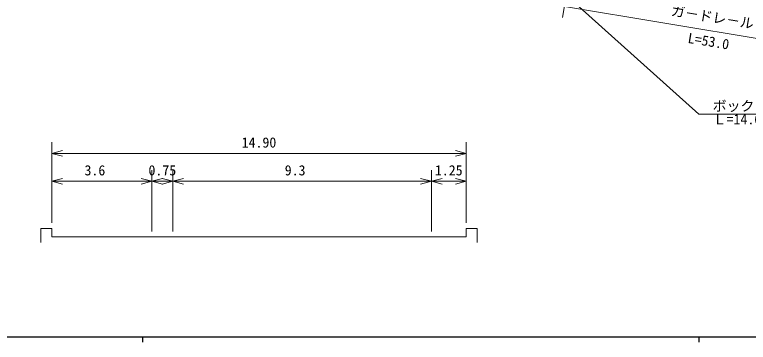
# Model space of a CAD drawing. Units: millimetres, scale not verified, with parts at other scales. Extents: x 40000 to 680000, y 20000 to 380000.
# Drawn here: x 144988 to 276912, y 204000 to 262856 of the extents above; entities that cross this region are included whole.
import ezdxf
from ezdxf.enums import TextEntityAlignment as Align

# ---------------------------------------------------------------- set-up
doc = ezdxf.new("R2010")
doc.units = ezdxf.units.MM
doc.header["$LTSCALE"] = 1000
doc.layers.add('M-STR-HTXT', color=7, linetype='Continuous', lineweight=13)
doc.layers.add('M-TTL-BAND', color=7, linetype='Continuous', lineweight=25)
doc.styles.add('@ＭＳ ゴシック', font='')
doc.styles.add('ＭＳ ゴシック', font='')
doc.styles.get('@ＭＳ ゴシック').set_extended_font_data('@MS Gothic')
doc.styles.get('ＭＳ ゴシック').set_extended_font_data('MS Gothic')

msp = doc.modelspace()

# ---------------------------------------------------------------- linework, layer by layer
at = {"layer": 'M-STR-HTXT'}
for p, q in [((248548, 292934), (243503, 262347)), ((268000, 245000), (218459, 289489)), ((243829, 264320), (296327, 255661)), ((268000, 245000), (304000, 245000)), ((151666, 225436), (151666, 239936)), ((226166, 225436), (226166, 239936)), ((153598, 238454), (151666, 237936)), ((151666, 237936), (226166, 237936)), ((151666, 237936), (153598, 237419)), ((226166, 237936), (224234, 238454)), ((224234, 237419), (226166, 237936)), ((169666, 223936), (169666, 234936)), ((173416, 223936), (173416, 234936)), ((219916, 223936), (219916, 234936)), ((219916, 223936), (219916, 234936)), ((153598, 233454), (151666, 232936)), ((151666, 232936), (169666, 232936)), ((151666, 232936), (153598, 232419)), ((169666, 232936), (167734, 233454)), ((167734, 232419), (169666, 232936)), ((171598, 233454), (169666, 232936)), ((169666, 232936), (173416, 232936)), ((169666, 232936), (171598, 232419)), ((173416, 232936), (171484, 233454)), ((171484, 232419), (173416, 232936)), ((175348, 233454), (173416, 232936)), ((173416, 232936), (219916, 232936)), ((173416, 232936), (175348, 232419)), ((219916, 232936), (217984, 233454)), ((217984, 232419), (219916, 232936)), ((221848, 233454), (219916, 232936)), ((219916, 232936), (226166, 232936)), ((219916, 232936), (221848, 232419)), ((226166, 232936), (224234, 233454)), ((224234, 232419), (226166, 232936)), ((149666, 224436), (151666, 224436)), ((149666, 224436), (149666, 221936)), ((151666, 222936), (151666, 224436)), ((226166, 222936), (226166, 224436)), ((226166, 224436), (228166, 224436)), ((228166, 224436), (228166, 221936)), ((151666, 222936), (169666, 222936)), ((169666, 222936), (173416, 222936)), ((173416, 222936), (219916, 222936)), ((219916, 222936), (226166, 222936))]:
    msp.add_line(p, q, dxfattribs=at)
at = {"layer": 'M-TTL-BAND'}
for p, q in [((40000, 205000), (579000, 205000)), ((168000, 205000), (168000, 204000)), ((268000, 205000), (268000, 204000))]:
    msp.add_line(p, q, dxfattribs=at)

# ---------------------------------------------------------------- texts
at = {"layer": 'M-STR-HTXT', "style": 'ＭＳ ゴシック'}
msp.add_text('ガ－ドレ－ル', height=1833, rotation=350.634, dxfattribs=at).set_placement((270241, 260977), align=Align.BOTTOM_CENTER)
at = {"layer": 'M-STR-HTXT', "style": '@ＭＳ ゴシック'}
msp.add_text('L=53.0', height=1833, rotation=350.634, dxfattribs=at).set_placement((269915, 259004), align=Align.TOP_CENTER)
at = {"layer": 'M-STR-HTXT', "style": 'ＭＳ ゴシック'}
msp.add_text('\u3000ボックスカルバ－ト', height=1833, dxfattribs=at).set_placement((268000, 245000), align=Align.BOTTOM_LEFT)
msp.add_text('\u3000Ｌ=14.6\u3000Ｗ=3.5\u3000Ｈ=2.5', height=1833, dxfattribs=at).set_placement((268000, 245000), align=Align.TOP_LEFT)
for s, p in [('14.90', (188916, 238436)), ('3.6', (159416, 233436)), ('0.75', (171541, 233436)), ('9.3', (195416, 233436)), ('1.25', (223041, 233436))]:
    msp.add_text(s, height=1833, dxfattribs=at).set_placement(p, align=Align.BOTTOM_CENTER)

doc.saveas('drawing.dxf')
